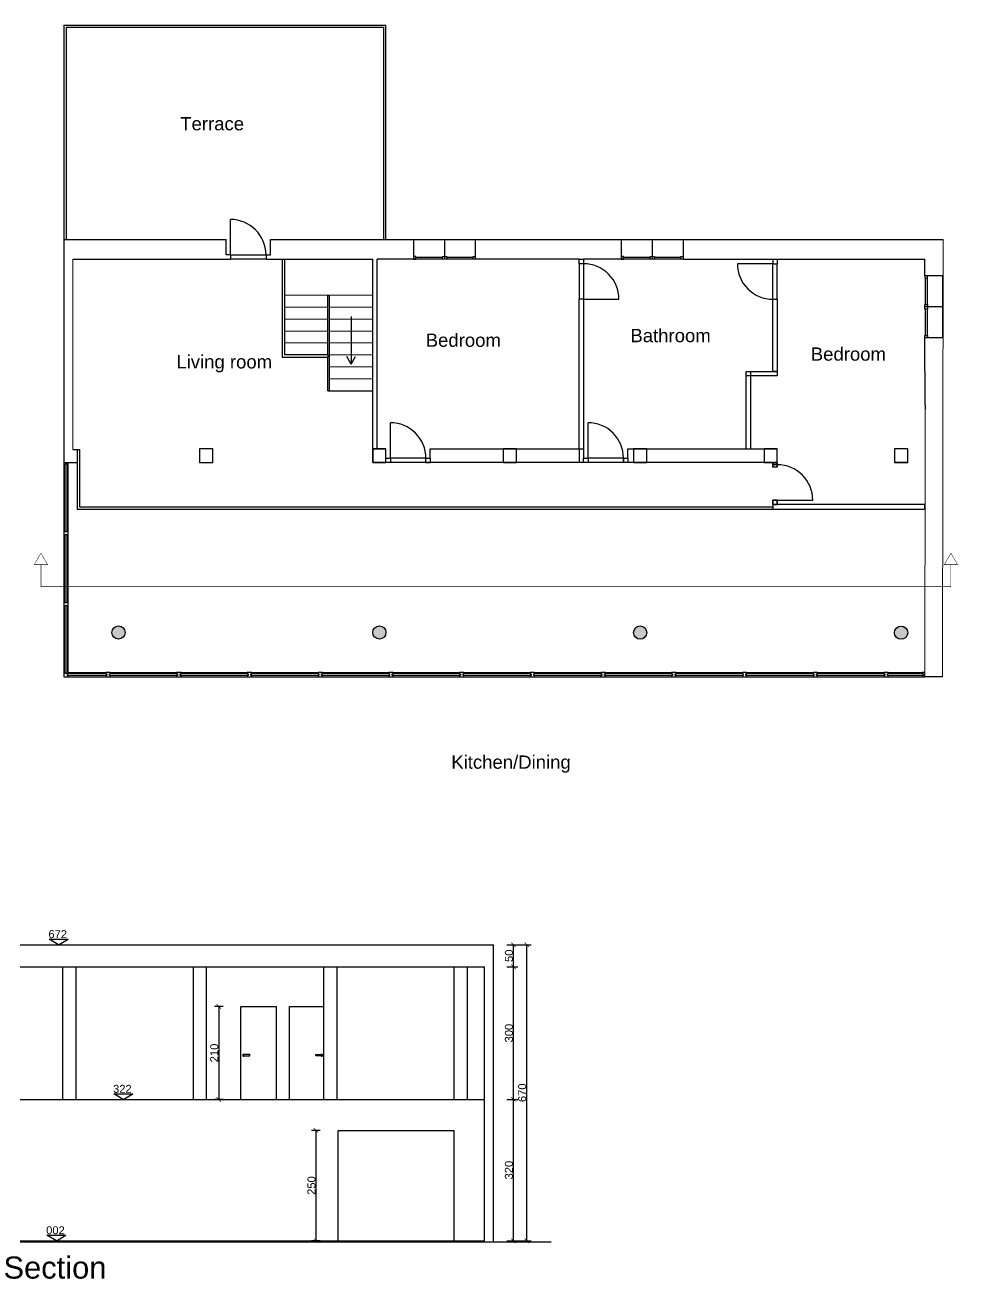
# Model space of a CAD drawing. Header units: millimetres. Extents: x 1227 to 5452, y 1361 to 9588.
# Drawn here: x 3342 to 5452, y 1361 to 4198 of the extents above; entities that cross this region are included whole.
import ezdxf

# ---------------------------------------------------------------- set-up
doc = ezdxf.new("R2010")
doc.units = ezdxf.units.MM
doc.linetypes.add('ACAD_ISO02W100', pattern=[15, 12, -3])
doc.linetypes.add('ACAD_ISO04W100', pattern=[30, 24, -3, 0, -3])
for name, color, linetype, lineweight in [('0-construction line', 1, 'Continuous', 0), ('L2_VISTA', 2, 'Continuous', 25), ('Quote', 2, 'Continuous', 9)]:
    doc.layers.add(name, color=color, linetype=linetype, lineweight=lineweight)
for name, color, linetype in [('glass', 4, 'Continuous'), ('infissi', 8, 'Continuous'), ('linee a vista', 5, 'Continuous'), ('sectioned walls', 7, 'Continuous')]:
    doc.layers.add(name, color=color, linetype=linetype)
doc.styles.get("Standard").update_dxf_attribs({"font": 'arial.ttf'})
doc.dimstyles.new('ISO-25', dxfattribs={"dimscale": 1.006, "dimtxt": 2.5, "dimasz": 2.5, "dimexe": 1.251, "dimexo": 0.625, "dimtad": 1, "dimtxsty": 'Standard', "dimcen": 2.5, "dimadec": 0, "dimazin": 0, "dimtfac": 1, "dimtmove": 0, "dimatfit": 3, "dimfxl": 1, "dimarcsym": 0})

# ---------------------------------------------------------------- blocks, each defined once
blk = doc.blocks.new('_ArchTick')
at = {"color": 0, "linetype": 'ByBlock', "const_width": 0.15}
blk.add_lwpolyline([(-0.5, -0.5), (0.5, 0.5)], dxfattribs=at)
blk = doc.blocks.new('*D6')
at = {"layer": 'Defpoints', "color": 0, "transparency": 16777216}
for p in [(4381.3, 1766.9), (4446.5, 1766.9), (4381.3, 1446.9)]:
    blk.add_point(p, dxfattribs=at)
at = {"layer": 'Quote', "color": 0, "lineweight": -2, "transparency": 16777216}
for p, q in [((4431.6, 1766.9), (4456.5, 1766.9)), ((4446.5, 1446.9), (4446.5, 1766.9)), ((4431.6, 1446.9), (4456.5, 1446.9))]:
    blk.add_line(p, q, dxfattribs=at)
at = {"layer": 'Quote', "color": 0, "lineweight": -2, "transparency": 16777216, "xscale": 10.06, "yscale": 10.06, "zscale": 10.06}
for p, rotation in [((4446.5, 1766.9), 90), ((4446.5, 1446.9), 270)]:
    blk.add_blockref('_ArchTick', p, dxfattribs=dict(at, rotation=rotation))
at = {"layer": 'Quote', "color": 0, "transparency": 16777216, "insert": (4436.2, 1606.9), "char_height": 18.11, "attachment_point": 5, "rotation": 90}
blk.add_mtext('320', dxfattribs=at)
blk = doc.blocks.new('*D7')
at = {"layer": 'Defpoints', "color": 0, "transparency": 16777216}
for p in [(4381.3, 2066.9), (4446.5, 2066.9), (4381.3, 1766.9)]:
    blk.add_point(p, dxfattribs=at)
at = {"layer": 'Quote', "color": 0, "lineweight": -2, "transparency": 16777216}
for p, q in [((4431.6, 2066.9), (4456.5, 2066.9)), ((4446.5, 1766.9), (4446.5, 2066.9)), ((4431.6, 1766.9), (4456.5, 1766.9))]:
    blk.add_line(p, q, dxfattribs=at)
at = {"layer": 'Quote', "color": 0, "lineweight": -2, "transparency": 16777216, "xscale": 10.06, "yscale": 10.06, "zscale": 10.06}
for p, rotation in [((4446.5, 2066.9), 90), ((4446.5, 1766.9), 270)]:
    blk.add_blockref('_ArchTick', p, dxfattribs=dict(at, rotation=rotation))
at = {"layer": 'Quote', "color": 0, "transparency": 16777216, "insert": (4436.2, 1916.9), "char_height": 18.11, "attachment_point": 5, "rotation": 90}
blk.add_mtext('300', dxfattribs=at)
blk = doc.blocks.new('*D8')
at = {"layer": 'Defpoints', "color": 0, "transparency": 16777216}
for p in [(4381.3, 2116.9), (4446.5, 2116.9), (4381.3, 2066.9)]:
    blk.add_point(p, dxfattribs=at)
at = {"layer": 'Quote', "color": 0, "lineweight": -2, "transparency": 16777216}
for p, q in [((4431.6, 2116.9), (4456.5, 2116.9)), ((4446.5, 2066.9), (4446.5, 2116.9)), ((4431.6, 2066.9), (4456.5, 2066.9))]:
    blk.add_line(p, q, dxfattribs=at)
at = {"layer": 'Quote', "color": 0, "lineweight": -2, "transparency": 16777216, "xscale": 10.06, "yscale": 10.06, "zscale": 10.06}
for p, rotation in [((4446.5, 2116.9), 90), ((4446.5, 2066.9), 270)]:
    blk.add_blockref('_ArchTick', p, dxfattribs=dict(at, rotation=rotation))
at = {"layer": 'Quote', "color": 0, "transparency": 16777216, "insert": (4436.2, 2091.9), "char_height": 18.11, "attachment_point": 5, "rotation": 90}
blk.add_mtext('50', dxfattribs=at)
blk = doc.blocks.new('*D2')
at = {"layer": 'Defpoints', "color": 0, "transparency": 16777216}
for p in [(4381.3, 2116.9), (4476.6, 2116.9), (4381.3, 1446.9)]:
    blk.add_point(p, dxfattribs=at)
at = {"layer": 'Quote', "color": 0, "lineweight": -2, "transparency": 16777216}
for p, q in [((4431.6, 2116.9), (4486.6, 2116.9)), ((4476.6, 1446.9), (4476.6, 2116.9)), ((4431.6, 1446.9), (4486.6, 1446.9))]:
    blk.add_line(p, q, dxfattribs=at)
at = {"layer": 'Quote', "color": 0, "lineweight": -2, "transparency": 16777216, "xscale": 10.06, "yscale": 10.06, "zscale": 10.06}
for p, rotation in [((4476.6, 2116.9), 90), ((4476.6, 1446.9), 270)]:
    blk.add_blockref('_ArchTick', p, dxfattribs=dict(at, rotation=rotation))
at = {"layer": 'Quote', "color": 0, "transparency": 16777216, "insert": (4466.3, 1781.9), "char_height": 18.11, "attachment_point": 5, "rotation": 90}
blk.add_mtext('670', dxfattribs=at)
blk = doc.blocks.new('*D9')
at = {"layer": 'Defpoints', "color": 0, "transparency": 16777216}
for p in [(4049.7, 1696.9), (3999.7, 1446.9), (4049.7, 1446.9)]:
    blk.add_point(p, dxfattribs=at)
at = {"layer": 'Quote', "color": 0, "lineweight": -2, "transparency": 16777216}
for p, q in [((4009.5, 1696.9), (3989.6, 1696.9)), ((3999.7, 1696.9), (3999.7, 1446.9)), ((4009.5, 1446.9), (3989.6, 1446.9))]:
    blk.add_line(p, q, dxfattribs=at)
at = {"layer": 'Quote', "color": 0, "lineweight": -2, "transparency": 16777216, "xscale": 10.06, "yscale": 10.06, "zscale": 10.06}
for p, rotation in [((3999.7, 1696.9), 90), ((3999.7, 1446.9), 270)]:
    blk.add_blockref('_ArchTick', p, dxfattribs=dict(at, rotation=rotation))
at = {"layer": 'Quote', "color": 0, "transparency": 16777216, "insert": (3989.5, 1571.9), "char_height": 18.11, "attachment_point": 5, "rotation": 90}
blk.add_mtext('250', dxfattribs=at)
blk = doc.blocks.new('*D12')
at = {"layer": 'Defpoints', "color": 0, "transparency": 16777216}
for p in [(3829.8, 1976.9), (3779.9, 1766.9), (3829.8, 1766.9)]:
    blk.add_point(p, dxfattribs=at)
at = {"layer": 'Quote', "color": 0, "lineweight": -2, "transparency": 16777216}
for p, q in [((3789.6, 1976.9), (3769.8, 1976.9)), ((3779.9, 1976.9), (3779.9, 1766.9)), ((3789.6, 1766.9), (3769.8, 1766.9))]:
    blk.add_line(p, q, dxfattribs=at)
at = {"layer": 'Quote', "color": 0, "lineweight": -2, "transparency": 16777216, "xscale": 10.06, "yscale": 10.06, "zscale": 10.06}
for p, rotation in [((3779.9, 1976.9), 90), ((3779.9, 1766.9), 270)]:
    blk.add_blockref('_ArchTick', p, dxfattribs=dict(at, rotation=rotation))
at = {"layer": 'Quote', "color": 0, "transparency": 16777216, "insert": (3769.6, 1871.9), "char_height": 18.11, "attachment_point": 5, "rotation": 90}
blk.add_mtext('210', dxfattribs=at)

msp = doc.modelspace()

# ---------------------------------------------------------------- hatches: boundary and pattern name
at = {"layer": 'sectioned walls'}
h = msp.add_hatch(color=256, dxfattribs=at)
h.dxf.hatch_style = 1
h.paths.add_polyline_path([(5338.4, 2822.902, 1), (5308.4, 2822.902, 1)])
h.paths.add_polyline_path([(4718.235, 2823.119, 1), (4748.235, 2823.119, 1)])
h.paths.add_polyline_path([(4128.07, 2823.33, 1), (4158.07, 2823.33, 1)])
h.paths.add_polyline_path([(3537.905, 2823.33, 1), (3567.905, 2823.33, 1)])

# ---------------------------------------------------------------- linework, layer by layer
for p, q in [((3429.345, 3712.829), (3796.361, 3712.831)), ((3429.345, 3712.829), (3429.347, 3207.691)), ((4830.463, 3712.831), (5418.415, 3712.831)), ((3449.606, 3667.837), (3806.392, 3667.831)), ((3886.62, 3667.831), (4128.072, 3667.831)), ((4128.072, 3238.782), (4128.072, 3667.831)), ((4138.077, 3238.782), (4138.077, 3667.831)), ((4594.931, 3657.485), (4594.931, 3667.831)), ((4594.931, 3667.831), (4605.175, 3667.831)), ((4916.024, 3667.831), (5377.205, 3667.831)), ((5033.317, 3667.789), (5033.324, 3657.792)), ((5043.317, 3667.789), (5043.317, 3657.789)), ((4605.175, 3657.492), (4594.931, 3657.485)), ((4605.175, 3577.492), (4594.931, 3577.492)), ((5032.754, 3577.792), (5038.317, 3577.825)), ((5032.754, 3577.792), (5032.754, 3577.792)), ((4973.298, 3238.731), (4973.303, 3413.769)), ((4983.317, 3238.731), (4983.297, 3413.769)), ((5377.945, 3338.61), (5377.945, 3328.61)), ((3449.606, 3237.785), (3459.347, 3237.785)), ((3459.347, 3237.785), (3459.347, 3207.691)), ((3766.191, 3238.782), (3736.191, 3238.782)), ((3736.191, 3238.782), (3736.191, 3207.691)), ((3766.191, 3207.691), (3766.191, 3238.782)), ((4128.07, 3238.782), (4128.07, 3207.691)), ((4158.07, 3238.782), (4128.07, 3238.782)), ((4128.07, 3207.691), (4128.07, 3238.782)), ((4128.07, 3238.782), (4158.07, 3238.782)), ((4158.07, 3207.691), (4158.07, 3238.782)), ((4258.323, 3217.622), (4258.323, 3238.782)), ((4258.323, 3238.782), (4453.153, 3238.782)), ((4423.153, 3238.739), (4423.153, 3207.648)), ((4453.153, 3238.739), (4423.153, 3238.739)), ((4453.153, 3238.782), (4605.175, 3238.782)), ((4453.153, 3207.648), (4453.153, 3238.739)), ((4594.931, 3238.782), (4594.931, 3207.673)), ((4605.175, 3238.782), (4605.175, 3217.676)), ((4705.402, 3217.951), (4705.276, 3238.782)), ((4705.276, 3238.782), (4718.235, 3238.782)), ((4718.235, 3238.782), (4718.235, 3207.691)), ((4748.235, 3238.782), (4718.235, 3238.782)), ((4718.235, 3238.782), (4748.235, 3238.782)), ((4748.235, 3207.691), (4748.235, 3238.782)), ((4748.235, 3238.782), (5043.317, 3238.782)), ((5013.317, 3238.782), (5013.317, 3207.691)), ((5043.317, 3238.782), (5013.317, 3238.782)), ((5043.317, 3207.691), (5043.317, 3238.782)), ((5308.4, 3238.782), (5308.4, 3207.691)), ((5338.4, 3238.782), (5308.4, 3238.782)), ((5338.4, 3207.691), (5338.4, 3238.782)), ((3429.347, 3207.691), (3459.347, 3207.691)), ((3736.191, 3207.691), (3766.191, 3207.777)), ((4128.07, 3207.691), (4158.07, 3207.777)), ((4423.153, 3207.648), (4128.07, 3207.691)), ((4423.153, 3207.648), (4453.152, 3207.734)), ((4718.235, 3207.691), (4423.153, 3207.648)), ((4718.235, 3207.691), (4748.235, 3207.777)), ((5013.317, 3207.691), (4718.235, 3207.691)), ((5013.317, 3207.691), (5043.317, 3207.777)), ((5043.317, 3207.694), (5013.317, 3207.691)), ((5308.4, 3207.691), (5338.4, 3207.777)), ((5338.4, 3207.725), (5308.4, 3207.721)), ((5417.204, 2722.834), (5377.205, 2722.834)), ((3417.366, 2116.891), (3395.715, 2129.391)), ((3395.715, 2129.391), (3439.016, 2129.391)), ((3417.366, 2116.891), (3439.016, 2129.391)), ((4401.297, 1444.891), (4401.297, 2116.891)), ((4381.297, 1446.891), (4381.297, 2066.891)), ((3563.666, 1766.891), (3542.015, 1779.391)), ((3542.015, 1779.391), (3585.317, 1779.391)), ((3563.666, 1766.891), (3585.317, 1779.391)), ((3412.368, 1446.891), (3390.717, 1459.391)), ((3390.717, 1459.391), (3434.018, 1459.391)), ((3412.368, 1446.891), (3434.018, 1459.391)), ((2137.024, 1444.891), (4531.585, 1444.891)), ((2443.439, 1446.891), (4381.297, 1446.891))]:
    msp.add_line(p, q)
for points in [[(5043.317, 3413.77), (5033.317, 3413.77), (5033.317, 3577.803), (5043.317, 3577.848)], [(5043.317, 3403.77), (4973.303, 3403.769), (4973.303, 3413.769), (5043.317, 3413.77)], [(4158.067, 3217.685), (4168.067, 3217.685), (4168.067, 3207.685), (4158.067, 3207.685)], [(4248.323, 3217.622), (4258.323, 3217.622), (4258.323, 3207.622), (4248.323, 3207.622)], [(4605.206, 3217.676), (4615.206, 3217.676), (4615.206, 3207.676), (4605.206, 3207.676)], [(4695.402, 3217.951), (4705.402, 3217.951), (4705.402, 3207.951), (4695.402, 3207.951)], [(5033.317, 3207.629), (5043.317, 3207.629), (5043.317, 3197.629), (5033.317, 3197.629)], [(5033.317, 3122.734), (5043.317, 3122.734), (5043.317, 3112.734), (5033.317, 3112.734)], [(5033.317, 3102.734), (5377.518, 3102.734), (5377.518, 3112.734), (5033.317, 3112.734)]]:
    msp.add_lwpolyline(points, close=True)
for points in [[(5043.317, 3197.629), (5043.317, 3207.691), (5033.317, 3207.691), (5033.317, 3197.629)], [(5033.317, 3122.734), (5033.317, 3112.734), (5043.317, 3112.734), (5043.317, 3122.734)]]:
    msp.add_lwpolyline(points)
at = {"color": 6, "linetype": 'ACAD_ISO04W100', "ltscale": 3, "const_width": 1}
for points in [[(3377.49, 2976.96), (3392.49, 2976.96), (3377.49, 3002.941), (3362.49, 2976.96), (3377.49, 2976.96)], [(5436.139, 2976.96), (5421.139, 2976.96), (5436.139, 3002.941), (5451.139, 2976.96), (5436.139, 2976.96)], [(3377.49, 2976.96), (3377.49, 2926.96), (5436.139, 2926.96), (5436.139, 2976.96)]]:
    msp.add_lwpolyline(points, dxfattribs=at)
at = {"layer": '0-construction line', "color": 0, "lineweight": 0}
msp.add_line((3449.606, 3237.785), (3449.606, 3667.837), dxfattribs=at)
at = {"layer": 'glass', "color": 0, "lineweight": 0}
for p, q in [((5418.415, 3712.831), (5417.204, 2722.785)), ((5377.945, 3328.61), (5377.823, 3228.879)), ((5377.823, 3228.879), (5377.205, 2722.834))]:
    msp.add_line(p, q, dxfattribs=at)
at = {"layer": 'glass'}
for p, q in [((4225.611, 3672.831), (4285.611, 3672.831)), ((4225.611, 3668.831), (4285.611, 3668.831)), ((4295.611, 3672.831), (4355.611, 3672.831)), ((4295.611, 3668.831), (4355.611, 3668.831)), ((4695.463, 3672.831), (4755.463, 3672.831)), ((4695.463, 3668.831), (4755.463, 3668.831)), ((4765.463, 3672.831), (4825.463, 3672.831)), ((4765.463, 3668.831), (4825.463, 3668.831)), ((5378.205, 3625.243), (5378.205, 3565.243)), ((5382.205, 3625.243), (5382.205, 3565.243)), ((5378.205, 3555.243), (5378.205, 3495.243)), ((5382.205, 3555.243), (5382.205, 3495.243))]:
    msp.add_line(p, q, dxfattribs=at)
at = {"layer": 'glass', "color": 8}
for p, q in [((3429.347, 3202.691), (3429.347, 3052.8)), ((3439.347, 3052.8), (3439.347, 3202.691)), ((3429.347, 3042.8), (3429.347, 2892.8)), ((3439.347, 2892.8), (3439.347, 3042.8)), ((3429.347, 2882.8), (3429.347, 2732.8)), ((3439.347, 2732.8), (3439.347, 2882.8)), ((3439.347, 2732.8), (3524.347, 2732.8)), ((3534.347, 2732.8), (3684.347, 2732.8)), ((3694.347, 2732.8), (3844.347, 2732.8)), ((3854.347, 2732.8), (4004.347, 2732.8)), ((4014.347, 2732.8), (4164.347, 2732.8)), ((4174.347, 2732.8), (4324.347, 2732.8)), ((4334.347, 2732.8), (4484.347, 2732.8)), ((4494.347, 2732.8), (4644.347, 2732.8)), ((4654.347, 2732.8), (4804.347, 2732.8)), ((4814.347, 2732.8), (4964.347, 2732.8)), ((4974.347, 2732.8), (5124.347, 2732.8)), ((5134.347, 2732.8), (5284.347, 2732.8)), ((5294.347, 2732.834), (5372.205, 2732.834)), ((3439.347, 2722.8), (3524.347, 2722.8)), ((3534.347, 2722.8), (3684.347, 2722.8)), ((3694.347, 2722.8), (3844.347, 2722.8)), ((3854.347, 2722.8), (4004.347, 2722.8)), ((4014.347, 2722.8), (4164.347, 2722.8)), ((4174.347, 2722.8), (4324.347, 2722.8)), ((4334.347, 2722.8), (4484.347, 2722.8)), ((4494.347, 2722.8), (4644.347, 2722.8)), ((4654.347, 2722.8), (4804.347, 2722.8)), ((4814.347, 2722.8), (4964.347, 2722.8)), ((4974.347, 2722.8), (5124.347, 2722.8)), ((5134.347, 2722.8), (5284.347, 2722.8)), ((5294.347, 2722.834), (5372.205, 2722.834))]:
    msp.add_line(p, q, dxfattribs=at)
at = {"layer": 'glass', "color": 4, "linetype": 'Continuous', "lineweight": 0}
for p, q in [((3432.347, 3202.691), (3432.347, 3052.691)), ((3436.347, 3202.691), (3436.347, 3052.691)), ((3432.347, 2892.8), (3432.347, 3042.8)), ((3436.347, 2892.8), (3436.347, 3042.8)), ((3432.347, 2732.8), (3432.347, 2882.8)), ((3436.347, 2732.8), (3436.347, 2882.8)), ((3439.347, 2729.8), (3524.347, 2729.8)), ((3439.347, 2725.8), (3524.347, 2725.8)), ((3534.347, 2729.8), (3684.347, 2729.8)), ((3534.347, 2725.8), (3684.347, 2725.8)), ((3694.347, 2729.8), (3844.347, 2729.8)), ((3694.347, 2725.8), (3844.347, 2725.8)), ((3854.347, 2729.8), (4004.347, 2729.8)), ((3854.347, 2725.8), (4004.347, 2725.8)), ((4014.347, 2729.8), (4164.347, 2729.8)), ((4014.347, 2725.8), (4164.347, 2725.8)), ((4174.347, 2729.8), (4324.347, 2729.8)), ((4174.347, 2725.8), (4324.347, 2725.8)), ((4334.347, 2729.8), (4484.347, 2729.8)), ((4334.347, 2725.8), (4484.347, 2725.8)), ((4494.347, 2729.8), (4644.347, 2729.8)), ((4494.347, 2725.8), (4644.347, 2725.8)), ((4654.347, 2729.8), (4804.347, 2729.8)), ((4654.347, 2725.8), (4804.347, 2725.8)), ((4814.347, 2729.8), (4964.347, 2729.8)), ((4814.347, 2725.8), (4964.347, 2725.8)), ((4974.347, 2729.8), (5124.347, 2729.8)), ((4974.347, 2725.8), (5124.347, 2725.8)), ((5134.347, 2729.8), (5284.347, 2729.8)), ((5134.347, 2725.8), (5284.347, 2725.8)), ((5294.347, 2729.8), (5372.205, 2729.834)), ((5294.347, 2725.834), (5372.205, 2725.834))]:
    msp.add_line(p, q, dxfattribs=at)
at = {"layer": 'infissi'}
for p, q in [((3806.361, 3677.866), (3806.117, 3758.093)), ((4220.611, 3712.831), (4360.611, 3712.832)), ((4290.611, 3712.831), (4290.611, 3667.831)), ((4690.463, 3712.831), (4830.463, 3712.831)), ((4760.463, 3712.831), (4760.463, 3667.831)), ((3806.361, 3677.866), (3886.589, 3678.11)), ((3806.361, 3677.866), (3806.392, 3667.831)), ((3886.62, 3668.076), (3806.392, 3667.831)), ((3886.589, 3678.11), (3886.62, 3668.076)), ((4360.611, 3667.831), (4220.611, 3667.831)), ((4830.463, 3667.831), (4690.463, 3667.831)), ((4594.959, 3657.748), (4594.931, 3577.492)), ((4604.924, 3657.717), (4594.959, 3657.748)), ((4604.924, 3657.718), (4604.924, 3577.489)), ((5033.045, 3657.764), (4953.045, 3657.764)), ((5033.045, 3657.792), (5043.317, 3657.761)), ((5033.324, 3577.535), (5033.324, 3657.764)), ((5043.289, 3577.505), (5043.317, 3657.761)), ((5418.229, 3490.254), (5418.229, 3630.254)), ((5418.229, 3630.254), (5418.229, 3490.254)), ((4605.203, 3577.489), (4594.931, 3577.52)), ((4605.203, 3577.489), (4685.203, 3577.489)), ((5418.229, 3560.349), (5377.205, 3560.262)), ((4168.067, 3217.958), (4168.067, 3297.958)), ((4615.144, 3217.955), (4615.144, 3297.955)), ((4248.296, 3217.678), (4168.067, 3217.678)), ((4248.326, 3207.713), (4168.07, 3207.685)), ((4695.372, 3217.955), (4615.144, 3217.676)), ((4615.144, 3217.955), (4615.175, 3207.676)), ((4695.403, 3207.676), (4615.175, 3207.676)), ((4695.372, 3217.955), (4695.403, 3207.676)), ((5033.566, 3202.927), (5033.55, 3197.629)), ((5043.597, 3202.931), (5033.562, 3202.961)), ((5043.597, 3122.703), (5033.317, 3122.734)), ((5043.317, 3122.703), (5043.317, 3122.703)), ((5043.597, 3122.703), (5123.597, 3122.703)), ((3829.843, 1766.891), (3829.843, 1976.891)), ((3829.843, 1976.891), (3910.071, 1976.891)), ((3910.071, 1766.891), (3910.071, 1976.891)), ((3940.071, 1766.891), (3940.071, 1976.891)), ((3940.071, 1976.891), (4017.364, 1976.891)), ((3849.843, 1868.141), (3834.843, 1868.141)), ((3834.843, 1868.141), (3834.843, 1865.641)), ((3834.843, 1865.641), (3849.843, 1865.641)), ((3849.843, 1865.641), (3849.843, 1868.141)), ((3999.012, 1865.641), (3999.012, 1868.141)), ((3999.012, 1868.141), (4014.012, 1868.141)), ((4014.012, 1865.641), (3999.012, 1865.641)), ((4014.012, 1868.141), (4014.012, 1865.641))]:
    msp.add_line(p, q, dxfattribs=at)
at = {"layer": 'infissi', "color": 3}
for p, q in [((4225.611, 3673.831), (4220.611, 3673.831)), ((4220.611, 3667.831), (4225.611, 3667.831)), ((4225.611, 3667.831), (4225.611, 3673.831)), ((4285.611, 3667.831), (4285.611, 3673.831)), ((4285.611, 3673.831), (4290.611, 3673.831)), ((4290.611, 3667.831), (4285.611, 3667.831)), ((4290.611, 3673.831), (4295.611, 3673.831)), ((4290.611, 3673.831), (4290.611, 3667.831)), ((4295.611, 3667.831), (4290.611, 3667.831)), ((4295.611, 3673.831), (4295.611, 3667.831)), ((4355.611, 3667.831), (4355.611, 3673.831)), ((4355.611, 3673.831), (4360.611, 3673.831)), ((4360.611, 3667.831), (4355.611, 3667.831)), ((4695.463, 3673.831), (4690.463, 3673.831)), ((4690.463, 3667.831), (4695.463, 3667.831)), ((4695.463, 3667.831), (4695.463, 3673.831)), ((4755.463, 3667.831), (4755.463, 3673.831)), ((4755.463, 3673.831), (4760.463, 3673.831)), ((4760.463, 3667.831), (4755.463, 3667.831)), ((4760.463, 3673.831), (4765.463, 3673.831)), ((4760.463, 3673.831), (4760.463, 3667.831)), ((4765.463, 3667.831), (4760.463, 3667.831)), ((4765.463, 3673.831), (4765.463, 3667.831)), ((4825.463, 3667.831), (4825.463, 3673.831)), ((4825.463, 3673.831), (4830.463, 3673.831)), ((4830.463, 3667.831), (4825.463, 3667.831)), ((5377.205, 3630.243), (5377.205, 3625.243)), ((5377.205, 3625.243), (5383.205, 3625.243)), ((5383.205, 3625.243), (5383.205, 3630.243)), ((5377.205, 3565.243), (5383.205, 3565.243)), ((5377.205, 3560.243), (5377.205, 3565.243)), ((5377.205, 3555.243), (5377.205, 3560.243)), ((5383.205, 3560.243), (5377.205, 3560.243)), ((5383.205, 3555.243), (5377.205, 3555.243)), ((5383.205, 3565.243), (5383.205, 3560.243)), ((5383.205, 3560.243), (5383.205, 3555.243)), ((5377.205, 3490.243), (5377.205, 3495.243)), ((5377.205, 3495.243), (5383.205, 3495.243)), ((5383.205, 3495.243), (5383.205, 3490.243))]:
    msp.add_line(p, q, dxfattribs=at)
at = {"layer": 'infissi'}
for centre, radius, start, end in [((3805.42, 3676.919), 81.178, 0.841154, 89.508307), ((4605.203, 3577.716), 80.001, 359.83701, 90.20012), ((5033.045, 3657.537), 80.001, 179.83701, 270.20012), ((4168.294, 3217.958), 80.001, 359.79988, 90.16299), ((4615.371, 3217.956), 80, 359.999301, 90.163237), ((5043.598, 3122.931), 80, 359.836763, 90.000699), ((3835.843, 1866.891), 2, 38.682187, 321.317813), ((4013.012, 1866.891), 2, 218.682187, 141.317813)]:
    msp.add_arc(centre, radius, start, end, dxfattribs=at)
at = {"layer": 'L2_VISTA'}
for p, q in [((4079.362, 3538.724), (4079.362, 3430.496)), ((4079.362, 3430.496), (4069.362, 3447.817)), ((4079.362, 3430.496), (4089.362, 3447.817))]:
    msp.add_line(p, q, dxfattribs=at)
at = {"layer": 'linee a vista'}
for p, q in [((3429.343, 4197.788), (4158.07, 4197.788)), ((3429.343, 4197.788), (3429.345, 3712.829)), ((3434.343, 4192.788), (4153.07, 4192.788)), ((3434.343, 4192.788), (3434.345, 3712.83)), ((4153.07, 3712.831), (4153.07, 4192.788)), ((4158.07, 3712.831), (4158.07, 4197.788)), ((3923.072, 3667.831), (3923.072, 3446.724)), ((3928.072, 3667.831), (3928.072, 3451.724)), ((4026.188, 3451.724), (4026.225, 3586.464)), ((4026.225, 3586.464), (4030.225, 3586.463)), ((4030.166, 3370.496), (4030.225, 3586.464)), ((3923.072, 3446.724), (4026.187, 3446.695)), ((4026.188, 3451.724), (3928.181, 3451.724)), ((4026.166, 3370.496), (4026.187, 3446.695)), ((4026.188, 3451.724), (4026.187, 3446.695)), ((4026.166, 3370.497), (4030.166, 3370.496)), ((4030.166, 3370.496), (4128.072, 3370.496)), ((3459.347, 3237.785), (3464.347, 3237.785)), ((3464.347, 3237.785), (3464.347, 3107.734)), ((3459.347, 3207.691), (3459.352, 3102.734)), ((3459.352, 3102.734), (5377.669, 3102.734)), ((3464.347, 3107.734), (5033.317, 3107.734)), ((5377.518, 3107.734), (5377.673, 3107.734)), ((3427.199, 1766.891), (3427.199, 2066.891)), ((3457.199, 1766.891), (3457.199, 2066.891)), ((3722.282, 1766.891), (3722.282, 2066.891)), ((3752.282, 1766.891), (3752.282, 2066.891)), ((4017.364, 1766.891), (4017.364, 2066.891)), ((4047.364, 1766.891), (4047.364, 2066.891)), ((4312.447, 1766.891), (4312.447, 2066.891)), ((4342.447, 1766.891), (4342.447, 2066.891)), ((2443.439, 1766.891), (4381.297, 1766.891)), ((4049.697, 1446.891), (4049.697, 1696.891)), ((4049.697, 1696.891), (4312.506, 1696.891)), ((4312.506, 1446.891), (4312.506, 1696.891))]:
    msp.add_line(p, q, dxfattribs=at)
at = {"layer": 'linee a vista', "lineweight": 0}
for p, q in [((4026.225, 3586.464), (3928.131, 3586.464)), ((4128.072, 3586.464), (4030.225, 3586.463)), ((4026.218, 3559.464), (3928.131, 3559.464)), ((4128.072, 3559.464), (4030.218, 3559.464)), ((4026.211, 3532.288), (3928.131, 3532.288)), ((4128.072, 3532.288), (4030.211, 3532.288)), ((4026.203, 3505.288), (3928.131, 3505.288)), ((4128.072, 3505.288), (4030.203, 3505.288)), ((4026.196, 3478.724), (3928.181, 3478.724)), ((4128.072, 3478.724), (4030.196, 3478.724)), ((4026.188, 3451.724), (3928.181, 3451.724)), ((4128.072, 3451.724), (4030.188, 3451.724)), ((4128.072, 3424.454), (4030.181, 3424.454)), ((4128.072, 3397.454), (4030.174, 3397.454))]:
    msp.add_line(p, q, dxfattribs=at)
at = {"layer": 'sectioned walls'}
for p, q in [((3796.361, 3677.866), (3796.361, 3712.831)), ((3896.589, 3712.831), (4220.611, 3712.832)), ((3896.589, 3678.11), (3896.589, 3712.831)), ((4220.611, 3712.831), (4220.611, 3667.831)), ((4830.463, 3712.831), (4830.463, 3667.831)), ((3806.361, 3677.866), (3796.361, 3677.866)), ((3886.589, 3678.11), (3896.589, 3678.11)), ((4220.611, 3667.831), (4138.077, 3667.831)), ((4830.463, 3667.831), (4916.024, 3667.831)), ((5377.205, 3630.304), (5377.205, 3667.831)), ((5418.314, 3630.304), (5377.205, 3630.304)), ((5418.143, 3490.304), (5377.205, 3490.304)), ((5377.945, 3338.61), (5377.205, 3490.304)), ((3429.347, 3207.691), (3429.347, 3202.691)), ((3439.347, 3202.691), (3439.347, 3207.691)), ((3429.347, 3202.691), (3432.347, 3202.691)), ((3432.347, 3202.691), (3432.347, 3204.691)), ((3432.347, 3204.691), (3436.347, 3204.691)), ((3436.347, 3204.691), (3436.347, 3202.691)), ((3436.347, 3202.691), (3439.347, 3202.691)), ((5377.205, 2732.834), (5372.205, 2732.834)), ((5372.205, 2732.834), (5372.205, 2729.834)), ((5372.205, 2729.834), (5374.205, 2729.834)), ((5374.205, 2725.834), (5372.205, 2725.834)), ((5372.205, 2725.834), (5372.205, 2722.834)), ((5374.205, 2729.834), (5374.205, 2725.834)), ((5372.205, 2722.834), (5377.205, 2722.834)), ((2433.435, 2116.891), (4401.297, 2116.891)), ((2433.435, 2066.891), (4381.297, 2066.891))]:
    msp.add_line(p, q, dxfattribs=at)
for points in [[(4360.611, 3712.832), (4690.463, 3712.831), (4690.463, 3667.831), (4605.175, 3667.831), (4605.175, 3657.492)], [(4594.931, 3657.485), (4594.931, 3667.831), (4360.611, 3667.831), (4360.612, 3712.832)], [(4594.931, 3238.782), (4594.931, 3577.492)], [(4605.175, 3577.492), (4605.175, 3238.782)]]:
    msp.add_lwpolyline(points, dxfattribs=at)
for points in [[(3429.347, 3052.8), (3429.347, 3042.8), (3432.347, 3042.8), (3432.347, 3044.8), (3436.347, 3044.8), (3436.347, 3042.8), (3439.347, 3042.8), (3439.347, 3052.8), (3436.347, 3052.8), (3436.347, 3050.8), (3432.347, 3050.8), (3432.347, 3052.8)], [(3429.347, 2892.8), (3429.347, 2882.8), (3432.347, 2882.8), (3432.347, 2884.8), (3436.347, 2884.8), (3436.347, 2882.8), (3439.347, 2882.8), (3439.347, 2892.8), (3436.347, 2892.8), (3436.347, 2890.8), (3432.347, 2890.8), (3432.347, 2892.8)], [(3429.347, 2722.8), (3439.347, 2722.8), (3439.347, 2725.8), (3437.347, 2725.8), (3437.347, 2729.8), (3439.347, 2729.8), (3439.347, 2732.8), (3436.347, 2732.8), (3436.347, 2730.8), (3432.347, 2730.8), (3432.347, 2732.8), (3429.347, 2732.8)], [(3534.347, 2732.8), (3524.347, 2732.8), (3524.347, 2729.8), (3526.347, 2729.8), (3526.347, 2725.8), (3524.347, 2725.8), (3524.347, 2722.8), (3534.347, 2722.8), (3534.347, 2725.8), (3532.347, 2725.8), (3532.347, 2729.8), (3534.347, 2729.8)], [(3694.347, 2732.8), (3684.347, 2732.8), (3684.347, 2729.8), (3686.347, 2729.8), (3686.347, 2725.8), (3684.347, 2725.8), (3684.347, 2722.8), (3694.347, 2722.8), (3694.347, 2725.8), (3692.347, 2725.8), (3692.347, 2729.8), (3694.347, 2729.8)], [(3854.347, 2732.8), (3844.347, 2732.8), (3844.347, 2729.8), (3846.347, 2729.8), (3846.347, 2725.8), (3844.347, 2725.8), (3844.347, 2722.8), (3854.347, 2722.8), (3854.347, 2725.8), (3852.347, 2725.8), (3852.347, 2729.8), (3854.347, 2729.8)], [(4014.347, 2732.8), (4004.347, 2732.8), (4004.347, 2729.8), (4006.347, 2729.8), (4006.347, 2725.8), (4004.347, 2725.8), (4004.347, 2722.8), (4014.347, 2722.8), (4014.347, 2725.8), (4012.347, 2725.8), (4012.347, 2729.8), (4014.347, 2729.8)], [(4174.347, 2732.8), (4164.347, 2732.8), (4164.347, 2729.8), (4166.347, 2729.8), (4166.347, 2725.8), (4164.347, 2725.8), (4164.347, 2722.8), (4174.347, 2722.8), (4174.347, 2725.8), (4172.347, 2725.8), (4172.347, 2729.8), (4174.347, 2729.8)], [(4334.347, 2732.8), (4324.347, 2732.8), (4324.347, 2729.8), (4326.347, 2729.8), (4326.347, 2725.8), (4324.347, 2725.8), (4324.347, 2722.8), (4334.347, 2722.8), (4334.347, 2725.8), (4332.347, 2725.8), (4332.347, 2729.8), (4334.347, 2729.8)], [(4494.347, 2732.8), (4484.347, 2732.8), (4484.347, 2729.8), (4486.347, 2729.8), (4486.347, 2725.8), (4484.347, 2725.8), (4484.347, 2722.8), (4494.347, 2722.8), (4494.347, 2725.8), (4492.347, 2725.8), (4492.347, 2729.8), (4494.347, 2729.8)], [(4654.347, 2732.8), (4644.347, 2732.8), (4644.347, 2729.8), (4646.347, 2729.8), (4646.347, 2725.8), (4644.347, 2725.8), (4644.347, 2722.8), (4654.347, 2722.8), (4654.347, 2725.8), (4652.347, 2725.8), (4652.347, 2729.8), (4654.347, 2729.8)], [(4814.347, 2732.8), (4804.347, 2732.8), (4804.347, 2729.8), (4806.347, 2729.8), (4806.347, 2725.8), (4804.347, 2725.8), (4804.347, 2722.8), (4814.347, 2722.8), (4814.347, 2725.8), (4812.347, 2725.8), (4812.347, 2729.8), (4814.347, 2729.8)], [(4974.347, 2732.8), (4964.347, 2732.8), (4964.347, 2729.8), (4966.347, 2729.8), (4966.347, 2725.8), (4964.347, 2725.8), (4964.347, 2722.8), (4974.347, 2722.8), (4974.347, 2725.8), (4972.347, 2725.8), (4972.347, 2729.8), (4974.347, 2729.8)], [(5134.347, 2732.8), (5124.347, 2732.8), (5124.347, 2729.8), (5126.347, 2729.8), (5126.347, 2725.8), (5124.347, 2725.8), (5124.347, 2722.8), (5134.347, 2722.8), (5134.347, 2725.8), (5132.347, 2725.8), (5132.347, 2729.8), (5134.347, 2729.8)], [(5294.347, 2732.8), (5284.347, 2732.8), (5284.347, 2729.8), (5286.347, 2729.8), (5286.347, 2725.8), (5284.347, 2725.8), (5284.347, 2722.8), (5294.347, 2722.8), (5294.347, 2725.8), (5292.347, 2725.8), (5292.347, 2729.8), (5294.347, 2729.8)]]:
    msp.add_lwpolyline(points, close=True, dxfattribs=at)
for centre in [(3552.905, 2823.33), (4143.07, 2823.33), (4733.235, 2823.119), (5323.4, 2822.902)]:
    msp.add_circle(centre, 15, dxfattribs=at)

# ---------------------------------------------------------------- texts
at = {"layer": 'linee a vista', "color": 3, "linetype": 'ACAD_ISO02W100', "lineweight": 0, "attachment_point": 1}
for s, insert, char_height in [('Terrace', (3692.569, 3989.641), 30), ('Bedroom', (4247.949, 3499.795), 30), ('Bathroom', (4711.032, 3510.252), 30), ('Bedroom', (5119.172, 3468.423), 30), ('Living room', (3683.778, 3450.898), 30), ('Kitchen/Dining', (4305.833, 2545.107), 30), ('Section', (3292.624, 1411.394), 50)]:
    msp.add_mtext_dynamic_manual_height_columns(s, width=567.98381, gutter_width=12.5, heights=[0], dxfattribs=dict(at, insert=insert, char_height=char_height))
at = {"layer": 'Quote', "char_height": 18, "attachment_point": 1}
for s, insert in [('\\pxt6;672', (3394.351, 2149.778)), ('322', (3540.651, 1799.778)), ('002', (3389.353, 1479.778))]:
    msp.add_mtext_dynamic_manual_height_columns(s, width=247.53185, gutter_width=70.05, heights=[0], dxfattribs=dict(at, insert=insert))

# ---------------------------------------------------------------- dimensions: what is measured, and where the dimension line sits
at = {"layer": 'Quote'}
for base, p1, p2, override, picture, middle in [((4446.485, 2116.891), (4381.297, 2066.891), (4381.297, 2116.891), {"dimtxt": 18, "dimasz": 10, "dimexe": 10, "dimexo": 50, "dimgap": 1, "dimblk1": 'ArchTick', "dimblk2": 'ArchTick', "dimsah": 1}, '*D8', (4436.234, 2091.891)), ((4476.568, 2116.891), (4381.297, 1446.891), (4381.297, 2116.891), {"dimtxt": 18, "dimasz": 10, "dimexe": 10, "dimexo": 50, "dimgap": 1, "dimblk1": 'ArchTick', "dimblk2": 'ArchTick', "dimsah": 1}, '*D2', (4466.317, 1781.891)), ((4446.485, 2066.891), (4381.297, 1766.891), (4381.297, 2066.891), {"dimtxt": 18, "dimasz": 10, "dimexe": 10, "dimexo": 50, "dimgap": 1, "dimblk1": 'ArchTick', "dimblk2": 'ArchTick', "dimsah": 1}, '*D7', (4436.227, 1916.891)), ((3779.86, 1766.891), (3829.843, 1976.891), (3829.843, 1766.891), {"dimtxt": 18, "dimasz": 10, "dimexe": 10, "dimexo": 40, "dimgap": 1, "dimblk1": 'ArchTick', "dimblk2": 'ArchTick', "dimsah": 1}, '*D12', (3769.608, 1871.891)), ((4446.485, 1766.891), (4381.297, 1446.891), (4381.297, 1766.891), {"dimtxt": 18, "dimasz": 10, "dimexe": 10, "dimexo": 50, "dimgap": 1, "dimblk1": 'ArchTick', "dimblk2": 'ArchTick', "dimsah": 1}, '*D6', (4436.227, 1606.891)), ((3999.703, 1446.891), (4049.697, 1696.891), (4049.697, 1446.891), {"dimtxt": 18, "dimasz": 10, "dimexe": 10, "dimexo": 40, "dimgap": 1, "dimblk1": 'ArchTick', "dimblk2": 'ArchTick', "dimsah": 1}, '*D9', (3989.452, 1571.891))]:
    dim = msp.add_linear_dim(base=base, p1=p1, p2=p2, angle=90, dimstyle='ISO-25', override=override, dxfattribs=at)
    dim.commit()
    dim.dimension.update_dxf_attribs({"geometry": picture, "text_midpoint": middle})

doc.saveas('drawing.dxf')
